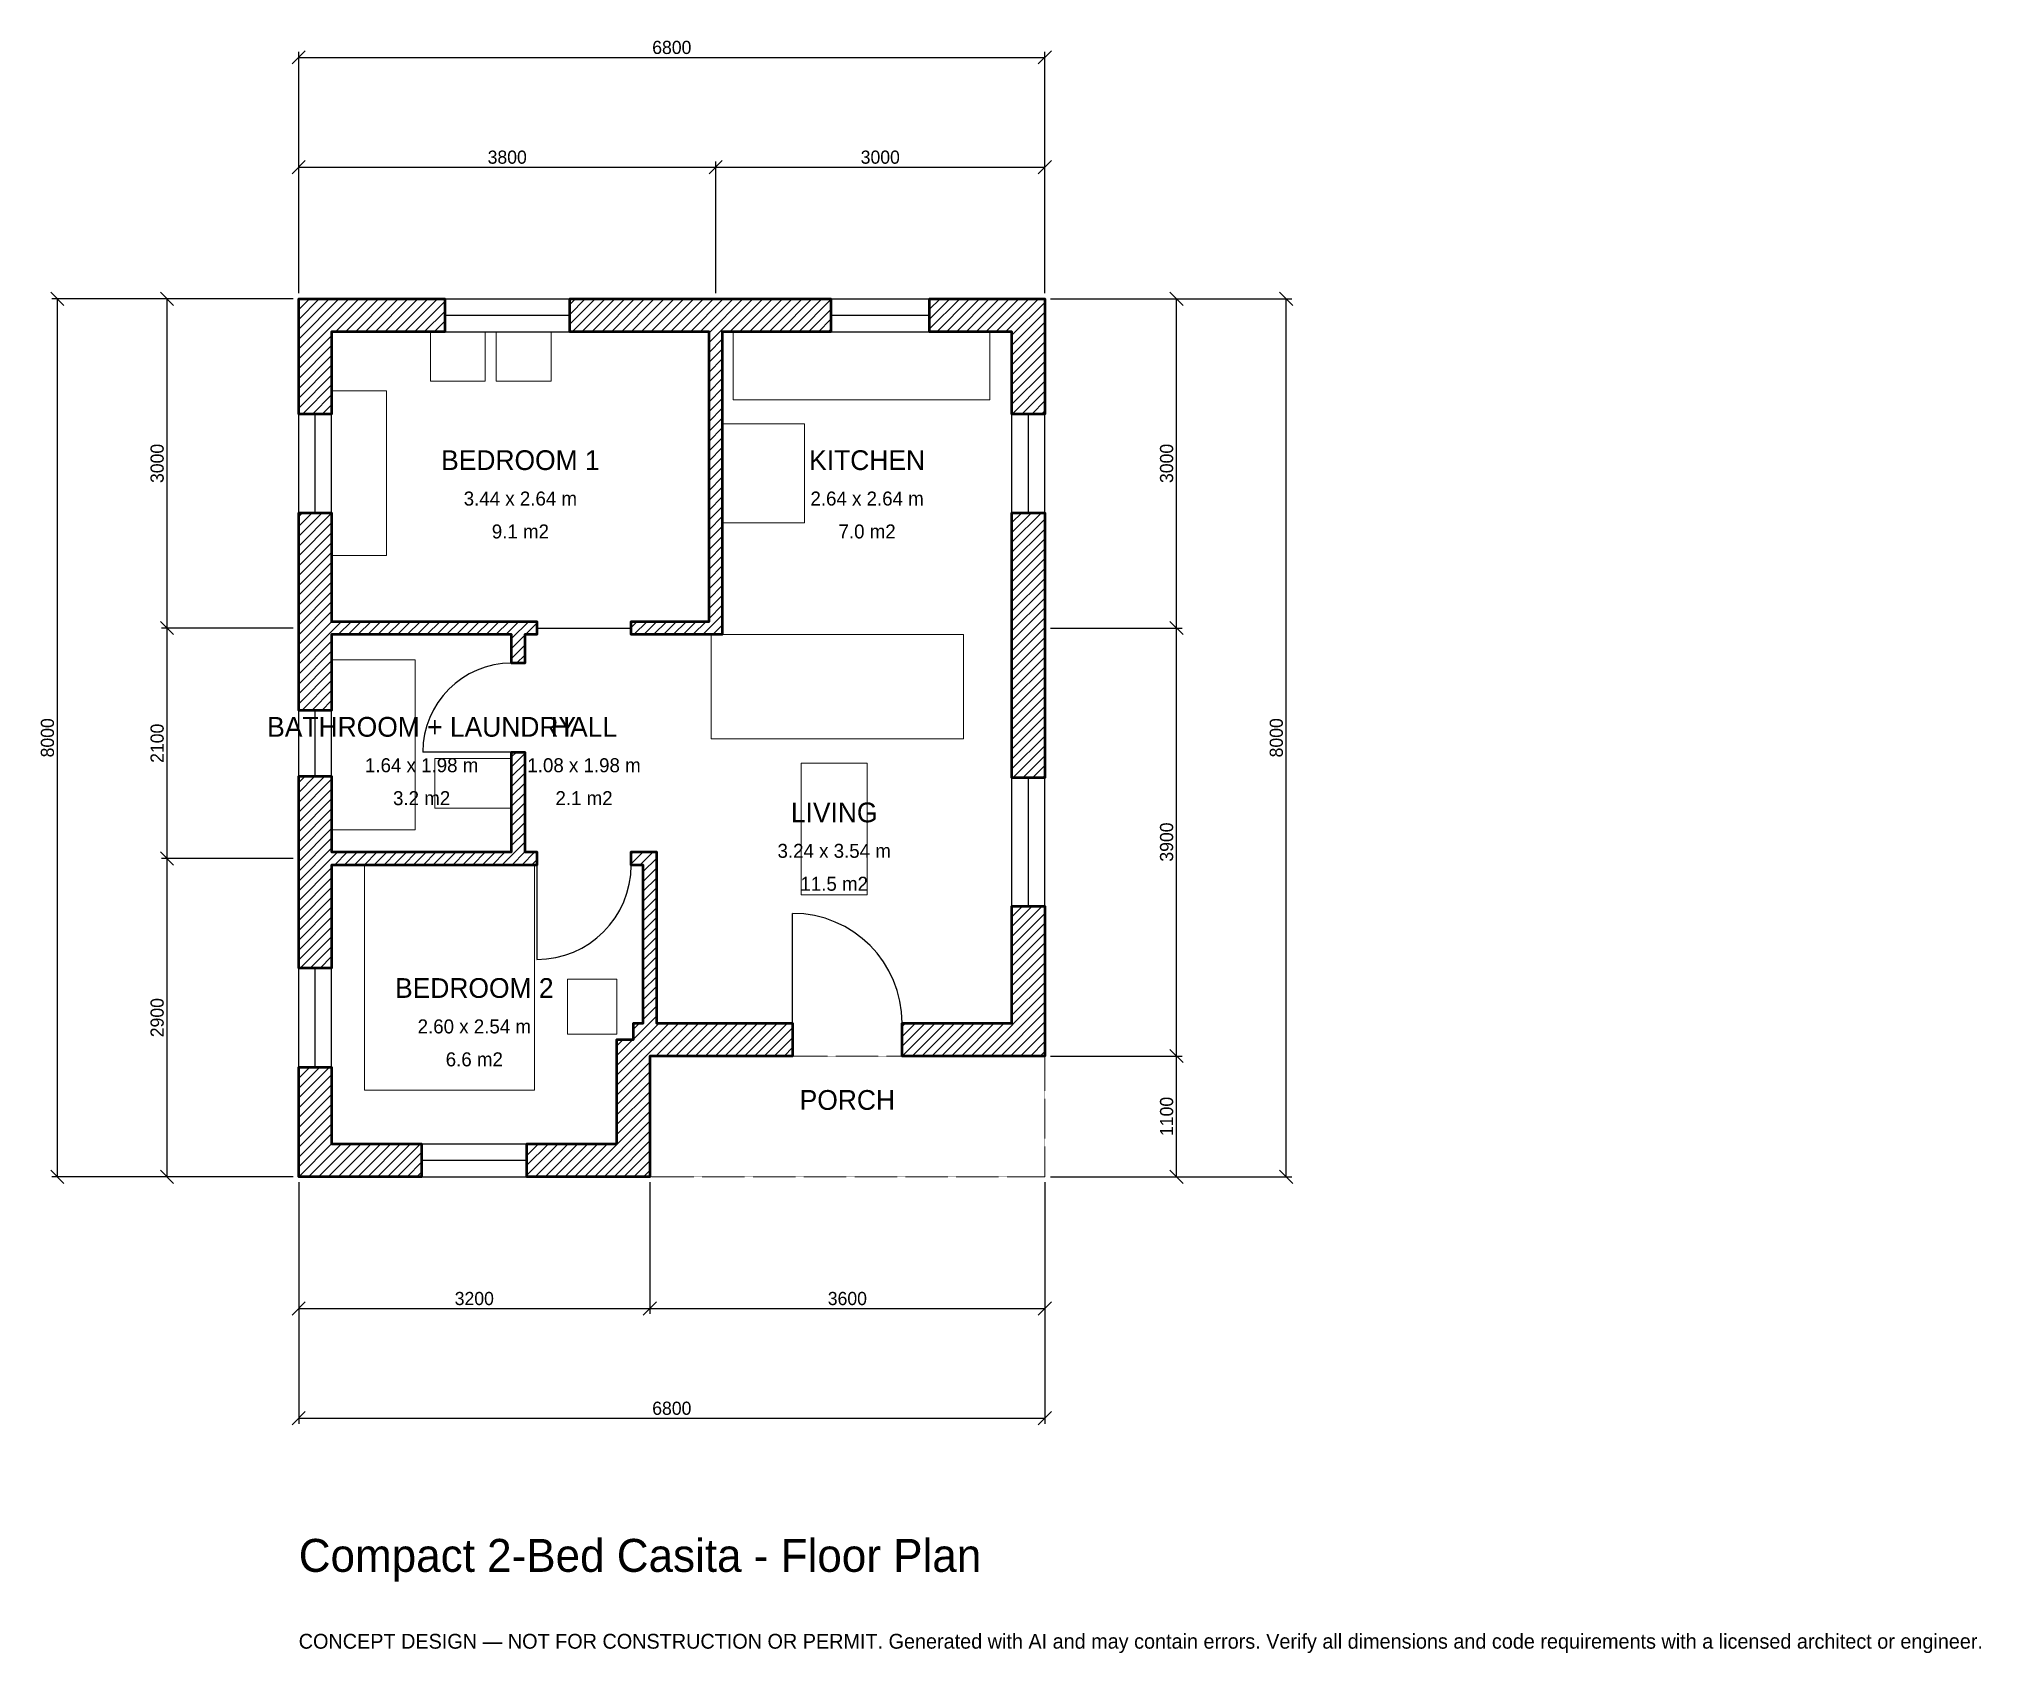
# Model space of a CAD drawing. Header units: millimetres. Extents: x -2369 to 15333, y -4341 to 10369.
import ezdxf
from ezdxf.enums import TextEntityAlignment as Align

# ---------------------------------------------------------------- set-up
doc = ezdxf.new("R2010")
doc.units = ezdxf.units.MM
doc.linetypes.add('DASHED', pattern=[1.524, 1.27, -0.254])
for name, color, linetype, lineweight in [('A-ANNO-DIMS', 1, 'Continuous', 13), ('A-ANNO-TEXT', 7, 'Continuous', 18), ('A-AREA-IDEN', 7, 'Continuous', 18), ('A-DOOR', 2, 'Continuous', 25), ('A-FLOR-FIXT', 9, 'Continuous', 13), ('A-FURN', 9, 'Continuous', 13), ('A-GLAZ', 4, 'Continuous', 25), ('A-SITE-PAVE', 8, 'Continuous', 13), ('A-WALL', 7, 'Continuous', 50), ('A-WALL-PATT', 8, 'Continuous', 13)]:
    doc.layers.add(name, color=color, linetype=linetype, lineweight=lineweight)
doc.dimstyles.new('PLAN', dxfattribs={"dimtxt": 120, "dimasz": 80, "dimexe": 50, "dimexo": 50, "dimgap": 30, "dimtad": 1, "dimdec": 0, "dimtsz": 60, "dimcen": 2.5, "dimclrd": 1, "dimclre": 1, "dimazin": 3, "dimtfac": 1, "dimtmove": 0, "dimatfit": 3})

msp = doc.modelspace()

# ---------------------------------------------------------------- hatches: boundary and pattern name
at = {"layer": 'A-WALL-PATT'}
h = msp.add_hatch(dxfattribs=at)
h.set_pattern_fill('ANSI31', color=8, scale=20)
h.paths.add_polyline_path([(-0.001, 0), (-0.001, 300), (0, 300), (0, 1000), (300, 1000), (300, 300), (1120, 300), (1120, 0), (300, 0), (300, -0.001), (0, -0.001), (0, 0), (-0.001, 0)])
h.paths.add_polyline_path([(0, 2750), (0, 2840), (-0.001, 2840), (-0.001, 2960), (0, 2960), (0, 3050), (0, 3650), (300, 3650), (300, 3050), (300, 2960), (1940, 2960), (1940, 3870), (2060, 3870), (2060, 2960), (2170, 2960), (2170, 2840), (2060, 2840), (1940, 2840), (300, 2840), (300, 2750), (300, 1900), (0, 1900), (0, 2750)])
h.paths.add_polyline_path([(0, 4850), (0, 4940), (-0.001, 4940), (-0.001, 5060), (0, 5060), (0, 5150), (0, 6050), (300, 6050), (300, 5150), (300, 5060), (1940, 5060), (2060, 5060), (2170, 5060), (2170, 4940), (2060, 4940), (2060, 4680), (1940, 4680), (1940, 4940), (300, 4940), (300, 4850), (300, 4250), (0, 4250), (0, 4850)])
h.paths.add_polyline_path([(0, 7700), (-0.001, 7700), (-0.001, 8000), (0, 8000), (0, 8000.001), (300, 8000.001), (300, 8000), (1330, 8000), (1330, 7700), (300, 7700), (300, 6950), (0, 6950), (0, 7700)])
h.paths.add_polyline_path([(3650, 8000), (3740, 8000), (3740, 8000.001), (3860, 8000.001), (3860, 8000), (3950, 8000), (4850, 8000), (4850, 7700), (3950, 7700), (3860, 7700), (3860, 5060), (3860, 4940), (3740, 4940), (3260, 4940), (3140, 4940), (3030, 4940), (3030, 5060), (3140, 5060), (3260, 5060), (3740, 5060), (3740, 7700), (3650, 7700), (2470, 7700), (2470, 8000), (3650, 8000)])
h.paths.add_polyline_path([(6500, 8000), (6500, 8000.001), (6800, 8000.001), (6800, 8000), (6800.001, 8000), (6800.001, 7700), (6800, 7700), (6800, 6950), (6500, 6950), (6500, 7700), (5750, 7700), (5750, 8000), (6500, 8000)])
h.paths.add_polyline_path([(6800, 5150), (6800, 5150), (6800, 3635), (6500, 3635), (6500, 4850), (6500, 4850), (6500, 6050), (6800, 6050), (6800, 5150)])
h.paths.add_polyline_path([(6800, 1400), (6800.001, 1400), (6800.001, 1100), (6800, 1100), (6800, 1099.999), (6500, 1099.999), (6500, 1100), (5500, 1100), (5500, 1400), (6500, 1400), (6500, 2465), (6800, 2465), (6800, 1400)])
h.paths.add_polyline_path([(3260, 1100), (3260, 1099.999), (3200.001, 1099.999), (3200.001, 1040), (3200, 1040), (3200, 300), (3200.001, 300), (3200.001, 0), (3200, 0), (3200, -0.001), (2900, -0.001), (2900, 0), (2080, 0), (2080, 300), (2900, 300), (2900, 1250), (3050, 1250), (3050, 1400), (3140, 1400), (3140, 2840), (3030, 2840), (3030, 2960), (3140, 2960), (3260, 2960), (3260, 2840), (3260, 1400), (4500, 1400), (4500, 1100), (3260, 1100)])

# ---------------------------------------------------------------- linework, layer by layer
at = {"layer": 'A-DOOR'}
for p, q in [((2170, 5000), (3030, 5000)), ((1940, 3870), (1130, 3870)), ((2170, 2840), (2170, 1980)), ((4500, 1400), (4500, 2400))]:
    msp.add_line(p, q, dxfattribs=at)
for centre, radius, start, end in [((1940, 3870), 810, 90, 180), ((2170, 2840), 860, 270, 360), ((4500, 1400), 1000, 0, 90)]:
    msp.add_arc(centre, radius, start, end, dxfattribs=at)
at = {"layer": 'A-FLOR-FIXT'}
for points in [[(3960, 7080), (6300, 7080), (6300, 7700), (3960, 7700)], [(300, 3160), (1060, 3160), (1060, 4710), (300, 4710)], [(1240, 3360), (1940, 3360), (1940, 3810), (1240, 3810)]]:
    msp.add_lwpolyline(points, close=True, dxfattribs=at)
at = {"layer": 'A-FURN'}
for points in [[(1200, 7250), (1700, 7250), (1700, 7700), (1200, 7700)], [(1800, 7250), (2300, 7250), (2300, 7700), (1800, 7700)], [(300, 5660), (800, 5660), (800, 7160), (300, 7160)], [(3860, 5960), (4610, 5960), (4610, 6860), (3860, 6860)], [(3760, 3990), (6060, 3990), (6060, 4940), (3760, 4940)], [(4580, 2570), (5180, 2570), (5180, 3770), (4580, 3770)], [(600, 790), (2150, 790), (2150, 2840), (600, 2840)], [(2450, 1300), (2900, 1300), (2900, 1800), (2450, 1800)]]:
    msp.add_lwpolyline(points, close=True, dxfattribs=at)
at = {"layer": 'A-GLAZ'}
for p, q in [((1330, 8000), (2470, 8000)), ((4850, 8000), (5750, 8000)), ((1330, 7850), (2470, 7850)), ((4850, 7850), (5750, 7850)), ((1330, 7700), (2470, 7700)), ((4850, 7700), (5750, 7700)), ((0, 6050), (0, 6950)), ((150, 6050), (150, 6950)), ((300, 6050), (300, 6950)), ((6500, 6050), (6500, 6950)), ((6650, 6050), (6650, 6950)), ((6800, 6050), (6800, 6950)), ((0, 3650), (0, 4250)), ((150, 3650), (150, 4250)), ((300, 3650), (300, 4250)), ((6500, 2465), (6500, 3635)), ((6650, 2465), (6650, 3635)), ((6800, 2465), (6800, 3635)), ((0, 1000), (0, 1900)), ((150, 1000), (150, 1900)), ((300, 1000), (300, 1900)), ((1120, 300), (2080, 300)), ((1120, 150), (2080, 150)), ((1120, 0), (2080, 0))]:
    msp.add_line(p, q, dxfattribs=at)
at = {"layer": 'A-SITE-PAVE', "linetype": 'DASHED'}
msp.add_lwpolyline([(3200, 0), (6800, 0), (6800, 1100), (3200, 1100)], close=True, dxfattribs=at)
at = {"layer": 'A-WALL'}
for points in [[(0, 7700), (-0.001, 7700), (-0.001, 8000), (0, 8000), (0, 8000.001), (300, 8000.001), (300, 8000), (1330, 8000), (1330, 7700), (300, 7700), (300, 6950), (0, 6950), (0, 7700)], [(3650, 8000), (3740, 8000), (3740, 8000.001), (3860, 8000.001), (3860, 8000), (3950, 8000), (4850, 8000), (4850, 7700), (3950, 7700), (3860, 7700), (3860, 5060), (3860, 4940), (3740, 4940), (3260, 4940), (3140, 4940), (3030, 4940), (3030, 5060), (3140, 5060), (3260, 5060), (3740, 5060), (3740, 7700), (3650, 7700), (2470, 7700), (2470, 8000), (3650, 8000)], [(6500, 8000), (6500, 8000.001), (6800, 8000.001), (6800, 8000), (6800.001, 8000), (6800.001, 7700), (6800, 7700), (6800, 6950), (6500, 6950), (6500, 7700), (5750, 7700), (5750, 8000), (6500, 8000)], [(0, 4850), (0, 4940), (-0.001, 4940), (-0.001, 5060), (0, 5060), (0, 5150), (0, 6050), (300, 6050), (300, 5150), (300, 5060), (1940, 5060), (2060, 5060), (2170, 5060), (2170, 4940), (2060, 4940), (2060, 4680), (1940, 4680), (1940, 4940), (300, 4940), (300, 4850), (300, 4250), (0, 4250), (0, 4850)], [(6800, 5150), (6800, 5150), (6800, 3635), (6500, 3635), (6500, 4850), (6500, 4850), (6500, 6050), (6800, 6050), (6800, 5150)], [(0, 2750), (0, 2840), (-0.001, 2840), (-0.001, 2960), (0, 2960), (0, 3050), (0, 3650), (300, 3650), (300, 3050), (300, 2960), (1940, 2960), (1940, 3870), (2060, 3870), (2060, 2960), (2170, 2960), (2170, 2840), (2060, 2840), (1940, 2840), (300, 2840), (300, 2750), (300, 1900), (0, 1900), (0, 2750)], [(3260, 1100), (3260, 1099.999), (3200.001, 1099.999), (3200.001, 1040), (3200, 1040), (3200, 300), (3200.001, 300), (3200.001, 0), (3200, 0), (3200, -0.001), (2900, -0.001), (2900, 0), (2080, 0), (2080, 300), (2900, 300), (2900, 1250), (3050, 1250), (3050, 1400), (3140, 1400), (3140, 2840), (3030, 2840), (3030, 2960), (3140, 2960), (3260, 2960), (3260, 2840), (3260, 1400), (4500, 1400), (4500, 1100), (3260, 1100)], [(6800, 1400), (6800.001, 1400), (6800.001, 1100), (6800, 1100), (6800, 1099.999), (6500, 1099.999), (6500, 1100), (5500, 1100), (5500, 1400), (6500, 1400), (6500, 2465), (6800, 2465), (6800, 1400)], [(-0.001, 0), (-0.001, 300), (0, 300), (0, 1000), (300, 1000), (300, 300), (1120, 300), (1120, 0), (300, 0), (300, -0.001), (0, -0.001), (0, 0), (-0.001, 0)]]:
    msp.add_lwpolyline(points, close=True, dxfattribs=at)

# ---------------------------------------------------------------- texts
at = {"layer": 'A-ANNO-TEXT'}
for s, height, p in [('Compact 2-Bed Casita - Floor Plan', 300, (0, -3600)), ('CONCEPT DESIGN — NOT FOR CONSTRUCTION OR PERMIT. Generated with AI and may contain errors. Verify all dimensions and code requirements with a licensed architect or engineer.', 135, (0, -4300))]:
    msp.add_text(s, height=height, dxfattribs=at).set_placement(p)
at = {"layer": 'A-AREA-IDEN'}
for s, height, p in [('BEDROOM 1', 180, (2020, 6530)), ('KITCHEN', 180, (5180, 6530)), ('3.44 x 2.64 m', 127.5, (2020, 6180)), ('2.64 x 2.64 m', 127.5, (5180, 6180)), ('9.1 m2', 127.5, (2020, 5880)), ('7.0 m2', 127.5, (5180, 5880)), ('BATHROOM + LAUNDRY', 180, (1120, 4100)), ('HALL', 180, (2600, 4100)), ('1.64 x 1.98 m', 127.5, (1120, 3750)), ('1.08 x 1.98 m', 127.5, (2600, 3750)), ('3.2 m2', 127.5, (1120, 3450)), ('2.1 m2', 127.5, (2600, 3450)), ('LIVING', 180, (4880, 3320)), ('3.24 x 3.54 m', 127.5, (4880, 2970)), ('11.5 m2', 127.5, (4880, 2670)), ('BEDROOM 2', 180, (1600, 1720)), ('2.60 x 2.54 m', 127.5, (1600, 1370)), ('6.6 m2', 127.5, (1600, 1070)), ('PORCH', 180, (5000, 700))]:
    msp.add_text(s, height=height, dxfattribs=at).set_placement(p, align=Align.MIDDLE_CENTER)

# ---------------------------------------------------------------- dimensions: what is measured, and where the dimension line sits
at = {"layer": 'A-ANNO-DIMS'}
for base, p1, p2, text in [((0, 10200), (0, 8000), (6800, 8000), '6800'), ((0, 9200), (0, 8000), (3800, 8000), '3800'), ((3800, 9200), (3800, 8000), (6800, 8000), '3000'), ((0, -1200), (0, 0), (3200, 0), '3200'), ((0, -2200), (0, 0), (6800, 0), '6800'), ((3200, -1200), (3200, 0), (6800, 0), '3600')]:
    msp.add_linear_dim(base=base, p1=p1, p2=p2, text=text, dimstyle='PLAN', dxfattribs=at).render()
for base, p1, p2, text in [((-2200, 0), (0, 0), (0, 8000), '8000'), ((-1200, 5000), (0, 5000), (0, 8000), '3000'), ((8000, 5000), (6800, 5000), (6800, 8000), '3000'), ((9000, 0), (6800, 0), (6800, 8000), '8000'), ((-1200, 2900), (0, 2900), (0, 5000), '2100'), ((8000, 1100), (6800, 1100), (6800, 5000), '3900'), ((-1200, 0), (0, 0), (0, 2900), '2900'), ((8000, 0), (6800, 0), (6800, 1100), '1100')]:
    msp.add_linear_dim(base=base, p1=p1, p2=p2, angle=90, text=text, dimstyle='PLAN', dxfattribs=at).render()

doc.saveas('drawing.dxf')
